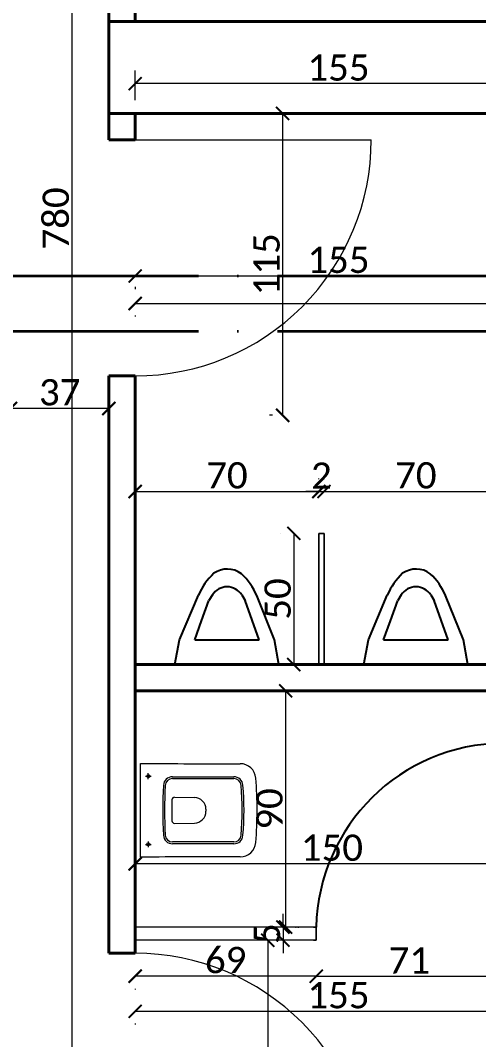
# Model space of a CAD drawing. Header units: centimetres. Extents: x -26724 to 60145, y -23645 to 6771.
# Drawn here: x 137.9 to 312.6, y 4637.1 to 5025.4 of the extents above; entities that cross this region are included whole.
import ezdxf

# ---------------------------------------------------------------- set-up
doc = ezdxf.new("R2010")
doc.units = ezdxf.units.CM
for name, pattern in [('ACAD_ISO04W100', [30, 24, -3, 0, -3]), ('AUSGEZOGEN', [0]), ('PUNKT2_S9', [0.35, 0.15, -0.1, 0, -0.1])]:
    doc.linetypes.add(name, pattern=pattern)
for name, color, linetype, lineweight in [('2.IZGLED', 7, 'Continuous', 13), ('4.KOTE', 88, 'Continuous', 15), ('vrata', 83, 'Continuous', 18), ('XR$5$Wand Mauerwerk nicht tragend', 252, 'PUNKT2_S9', 13), ('XR$5$Wand Mauerwerk tragend', 252, 'PUNKT2_S9', 13), ('XR$6$Holz Allgemeines Bauteil', 252, 'PUNKT2_S9', 13), ('XR$6$STANDARD_1', 7, 'AUSGEZOGEN', 13), ('zid', 7, 'Continuous', 40)]:
    doc.layers.add(name, color=color, linetype=linetype, lineweight=lineweight)
doc.layers.add('IZGLED 2', color=253, linetype='Continuous', lineweight=9, true_color=0x828282)
doc.styles.get("Standard").update_dxf_attribs({"font": 'calibri.ttf'})
doc.dimstyles.new('ja 1 50', dxfattribs={"dimtxt": 10, "dimasz": 5, "dimexe": 5, "dimexo": 5, "dimgap": 1, "dimtad": 1, "dimdec": 0, "dimtxsty": 'Standard', "dimblk": 'ARCHTICK', "dimcen": 2.5, "dimclrd": 256, "dimclrt": 7, "dimadec": 0, "dimazin": 0, "dimtfac": 1, "dimtdec": 0, "dimtix": 1, "dimtmove": 1, "dimatfit": 3, "dimldrblk": 'ARCHTICK', "dimfxl": 10, "dimfxlon": 1, "dimlwd": 0, "dimlwe": 9, "dimarcsym": 0})

# ---------------------------------------------------------------- blocks, each defined once
blk = doc.blocks.new('_ArchTick')
at = {"color": 0, "linetype": 'ByBlock', "const_width": 0.15}
blk.add_lwpolyline([(-0.5, -0.5), (0.5, 0.5)], dxfattribs=at)
blk = doc.blocks.new('*D2300')
at = {"layer": '4.KOTE', "color": 0, "lineweight": 9, "transparency": 16777216}
for p, q in [((152.12, 5339.96), (162.62, 5339.96)), ((152.85, 4559.96), (152.62, 4559.96))]:
    blk.add_line(p, q, dxfattribs=at)
at = {"layer": '4.KOTE', "lineweight": 0, "transparency": 16777216}
blk.add_line((157.62, 5339.96), (157.62, 4559.96), dxfattribs=at)
at = {"layer": 'Defpoints', "color": 0, "transparency": 16777216}
for p in [(147.12, 5339.96), (157.62, 4559.96), (171.69, 4559.96, 1216.69)]:
    blk.add_point(p, dxfattribs=at)
at = {"layer": '4.KOTE', "lineweight": 0, "transparency": 16777216, "xscale": 5, "yscale": 5, "zscale": 5}
for p, rotation in [((157.62, 5339.96), 90), ((157.62, 4559.96), 270)]:
    blk.add_blockref('_ArchTick', p, dxfattribs=dict(at, rotation=rotation))
at = {"layer": '4.KOTE', "color": 7, "transparency": 16777216, "insert": (151.49, 4949.96), "char_height": 10, "attachment_point": 5, "rotation": 90}
blk.add_mtext('780', dxfattribs=at)
blk = doc.blocks.new('*D2216')
at = {"layer": '4.KOTE', "lineweight": 0, "transparency": 16777216}
blk.add_line((181.69, 4917.54), (601.69, 4917.54), dxfattribs=at)
at = {"layer": '4.KOTE', "color": 0, "lineweight": 9, "transparency": 16777216}
for p, q in [((181.69, 4912.96), (181.69, 4912.54)), ((601.69, 4912.96), (601.69, 4912.54))]:
    blk.add_line(p, q, dxfattribs=at)
at = {"layer": 'Defpoints', "color": 0, "transparency": 16777216}
for p in [(181.69, 4946.35, 1216.69), (601.69, 4946.35, 1216.69), (601.69, 4917.54)]:
    blk.add_point(p, dxfattribs=at)
at = {"layer": '4.KOTE', "lineweight": 0, "transparency": 16777216, "xscale": 5, "yscale": 5, "zscale": 5, "rotation": 180}
blk.add_blockref('_ArchTick', (181.69, 4917.54), dxfattribs=at)
at = {"layer": '4.KOTE', "lineweight": 0, "transparency": 16777216, "xscale": 5, "yscale": 5, "zscale": 5}
blk.add_blockref('_ArchTick', (601.69, 4917.54), dxfattribs=at)
at = {"layer": '4.KOTE', "color": 7, "transparency": 16777216, "insert": (391.69, 4923.66), "char_height": 10, "attachment_point": 5}
blk.add_mtext('420', dxfattribs=at)
blk = doc.blocks.new('*D2302')
at = {"layer": '4.KOTE', "color": 0, "lineweight": 9, "transparency": 16777216}
for p, q in [((233.94, 4989.96), (232.91, 4989.96)), ((234.06, 4874.96), (232.91, 4874.96))]:
    blk.add_line(p, q, dxfattribs=at)
at = {"layer": '4.KOTE', "lineweight": 0, "transparency": 16777216}
blk.add_line((237.91, 4989.96), (237.91, 4874.96), dxfattribs=at)
at = {"layer": 'Defpoints', "color": 0, "transparency": 16777216}
for p in [(316.45, 4989.96, 1216.69), (237.91, 4874.96), (326.69, 4874.96, 1216.69)]:
    blk.add_point(p, dxfattribs=at)
at = {"layer": '4.KOTE', "lineweight": 0, "transparency": 16777216, "xscale": 5, "yscale": 5, "zscale": 5}
for p, rotation in [((237.91, 4989.96), 90), ((237.91, 4874.96), 270)]:
    blk.add_blockref('_ArchTick', p, dxfattribs=dict(at, rotation=rotation))
at = {"layer": '4.KOTE', "color": 7, "transparency": 16777216, "insert": (231.82, 4932.46), "char_height": 10, "attachment_point": 5, "rotation": 90}
blk.add_mtext('115', dxfattribs=at)
blk = doc.blocks.new('*D2362')
at = {"layer": '4.KOTE', "lineweight": 0, "transparency": 16777216}
blk.add_line((331.69, 4704.03), (181.69, 4704.03), dxfattribs=at)
at = {"layer": '4.KOTE', "color": 0, "lineweight": 9, "transparency": 16777216}
for p, q in [((181.69, 4699.9), (181.69, 4699.03)), ((331.69, 4699.9), (331.69, 4699.03))]:
    blk.add_line(p, q, dxfattribs=at)
at = {"layer": 'Defpoints', "color": 0, "transparency": 16777216}
for p in [(181.69, 4769.96, 1216.69), (331.69, 4769.96, 1216.69), (181.69, 4704.03)]:
    blk.add_point(p, dxfattribs=at)
at = {"layer": '4.KOTE', "lineweight": 0, "transparency": 16777216, "xscale": 5, "yscale": 5, "zscale": 5, "rotation": 180}
blk.add_blockref('_ArchTick', (181.69, 4704.03), dxfattribs=at)
at = {"layer": '4.KOTE', "lineweight": 0, "transparency": 16777216, "xscale": 5, "yscale": 5, "zscale": 5}
blk.add_blockref('_ArchTick', (331.69, 4704.03), dxfattribs=at)
at = {"layer": '4.KOTE', "color": 7, "transparency": 16777216, "insert": (256.69, 4710.15), "char_height": 10, "attachment_point": 5}
blk.add_mtext('150', dxfattribs=at)
blk = doc.blocks.new('*D2224')
at = {"layer": '4.KOTE', "lineweight": 0, "transparency": 16777216}
blk.add_line((239.05, 4769.96), (239.05, 4679.96), dxfattribs=at)
at = {"layer": '4.KOTE', "color": 0, "lineweight": 9, "transparency": 16777216}
for p, q in [((243.76, 4769.96), (244.05, 4769.96)), ((243.76, 4679.96), (244.05, 4679.96))]:
    blk.add_line(p, q, dxfattribs=at)
at = {"layer": 'Defpoints', "color": 0, "transparency": 16777216}
for p in [(220.27, 4769.96, 1216.69), (220.27, 4679.96, 1216.69), (239.05, 4679.96)]:
    blk.add_point(p, dxfattribs=at)
at = {"layer": '4.KOTE', "lineweight": 0, "transparency": 16777216, "xscale": 5, "yscale": 5, "zscale": 5}
for p, rotation in [((239.05, 4769.96), 90), ((239.05, 4679.96), 270)]:
    blk.add_blockref('_ArchTick', p, dxfattribs=dict(at, rotation=rotation))
at = {"layer": '4.KOTE', "color": 7, "transparency": 16777216, "insert": (232.93, 4724.96), "char_height": 10, "attachment_point": 5, "rotation": 90}
blk.add_mtext('90', dxfattribs=at)
blk = doc.blocks.new('*D2363')
at = {"layer": '4.KOTE', "lineweight": 0, "transparency": 16777216}
for p, q in [((238.05, 4679.96), (238.05, 4684.96)), ((238.05, 4679.96), (238.05, 4674.96)), ((238.05, 4674.96), (238.05, 4669.96))]:
    blk.add_line(p, q, dxfattribs=at)
at = {"layer": '4.KOTE', "color": 0, "lineweight": 9, "transparency": 16777216}
for p, q in [((242.77, 4679.96), (243.05, 4679.96)), ((233.26, 4674.96), (233.05, 4674.96))]:
    blk.add_line(p, q, dxfattribs=at)
at = {"layer": 'Defpoints', "color": 0, "transparency": 16777216}
for p in [(220.27, 4679.96, 1216.69), (238.05, 4674.96), (249.69, 4674.96, 1216.69)]:
    blk.add_point(p, dxfattribs=at)
at = {"layer": '4.KOTE', "lineweight": 0, "transparency": 16777216, "xscale": 5, "yscale": 5, "zscale": 5}
for p, rotation in [((238.05, 4679.96), 270), ((238.05, 4674.96), 90)]:
    blk.add_blockref('_ArchTick', p, dxfattribs=dict(at, rotation=rotation))
at = {"layer": '4.KOTE', "color": 7, "transparency": 16777216, "insert": (231.98, 4677.46), "char_height": 10, "attachment_point": 5, "rotation": 90}
blk.add_mtext('5', dxfattribs=at)
blk = doc.blocks.new('*D2364')
at = {"layer": '4.KOTE', "color": 0, "lineweight": 9, "transparency": 16777216}
for p, q in [((227.52, 4674.96), (227.24, 4674.96)), ((227.45, 4569.96), (227.24, 4569.96))]:
    blk.add_line(p, q, dxfattribs=at)
at = {"layer": '4.KOTE', "lineweight": 0, "transparency": 16777216}
blk.add_line((232.24, 4674.96), (232.24, 4569.96), dxfattribs=at)
at = {"layer": 'Defpoints', "color": 0, "transparency": 16777216}
for p in [(249.69, 4674.96, 1216.69), (232.24, 4569.96), (243.88, 4569.96, 1216.69)]:
    blk.add_point(p, dxfattribs=at)
at = {"layer": '4.KOTE', "lineweight": 0, "transparency": 16777216, "xscale": 5, "yscale": 5, "zscale": 5}
for p, rotation in [((232.24, 4674.96), 90), ((232.24, 4569.96), 270)]:
    blk.add_blockref('_ArchTick', p, dxfattribs=dict(at, rotation=rotation))
at = {"layer": '4.KOTE', "color": 7, "transparency": 16777216, "insert": (226.12, 4622.46), "char_height": 10, "attachment_point": 5, "rotation": 90}
blk.add_mtext('105', dxfattribs=at)
blk = doc.blocks.new('*D2370')
at = {"layer": '4.KOTE', "color": 0, "lineweight": 9, "transparency": 16777216}
for p, q in [((181.69, 4850.78), (181.69, 4850.91)), ((251.69, 4850.65), (251.69, 4850.91))]:
    blk.add_line(p, q, dxfattribs=at)
at = {"layer": '4.KOTE', "lineweight": 0, "transparency": 16777216}
blk.add_line((181.69, 4845.91), (251.69, 4845.91), dxfattribs=at)
at = {"layer": 'Defpoints', "color": 0, "transparency": 16777216}
for p in [(251.69, 4845.91), (181.69, 4840.9, 1216.69), (251.69, 4829.96, 1216.69)]:
    blk.add_point(p, dxfattribs=at)
at = {"layer": '4.KOTE', "lineweight": 0, "transparency": 16777216, "xscale": 5, "yscale": 5, "zscale": 5, "rotation": 180}
blk.add_blockref('_ArchTick', (181.69, 4845.91), dxfattribs=at)
at = {"layer": '4.KOTE', "lineweight": 0, "transparency": 16777216, "xscale": 5, "yscale": 5, "zscale": 5}
blk.add_blockref('_ArchTick', (251.69, 4845.91), dxfattribs=at)
at = {"layer": '4.KOTE', "color": 7, "transparency": 16777216, "insert": (216.69, 4852.03), "char_height": 10, "attachment_point": 5}
blk.add_mtext('70', dxfattribs=at)
blk = doc.blocks.new('*D2371')
at = {"layer": '4.KOTE', "color": 0, "lineweight": 9, "transparency": 16777216}
for p, q in [((251.69, 4850.65), (251.69, 4850.91)), ((253.69, 4850.65), (253.69, 4850.91))]:
    blk.add_line(p, q, dxfattribs=at)
at = {"layer": '4.KOTE', "lineweight": 0, "transparency": 16777216}
for p, q in [((251.69, 4845.91), (246.69, 4845.91)), ((251.69, 4845.91), (253.69, 4845.91)), ((253.69, 4845.91), (258.69, 4845.91))]:
    blk.add_line(p, q, dxfattribs=at)
at = {"layer": 'Defpoints', "color": 0, "transparency": 16777216}
for p in [(253.69, 4845.91), (251.69, 4829.96, 1216.69), (253.69, 4829.96, 1216.69)]:
    blk.add_point(p, dxfattribs=at)
at = {"layer": '4.KOTE', "lineweight": 0, "transparency": 16777216, "xscale": 5, "yscale": 5, "zscale": 5}
blk.add_blockref('_ArchTick', (251.69, 4845.91), dxfattribs=at)
at = {"layer": '4.KOTE', "lineweight": 0, "transparency": 16777216, "xscale": 5, "yscale": 5, "zscale": 5, "rotation": 180}
blk.add_blockref('_ArchTick', (253.69, 4845.91), dxfattribs=at)
at = {"layer": '4.KOTE', "color": 7, "transparency": 16777216, "insert": (252.69, 4851.96), "char_height": 10, "attachment_point": 5}
blk.add_mtext('2', dxfattribs=at)
blk = doc.blocks.new('*D2372')
at = {"layer": '4.KOTE', "color": 0, "lineweight": 9, "transparency": 16777216}
for p, q in [((253.69, 4850.65), (253.69, 4850.91)), ((323.69, 4850.65), (323.69, 4850.91))]:
    blk.add_line(p, q, dxfattribs=at)
at = {"layer": '4.KOTE', "lineweight": 0, "transparency": 16777216}
blk.add_line((253.69, 4845.91), (323.69, 4845.91), dxfattribs=at)
at = {"layer": 'Defpoints', "color": 0, "transparency": 16777216}
for p in [(323.69, 4845.91), (253.69, 4829.96, 1216.69), (323.69, 4829.96, 1216.69)]:
    blk.add_point(p, dxfattribs=at)
at = {"layer": '4.KOTE', "lineweight": 0, "transparency": 16777216, "xscale": 5, "yscale": 5, "zscale": 5, "rotation": 180}
blk.add_blockref('_ArchTick', (253.69, 4845.91), dxfattribs=at)
at = {"layer": '4.KOTE', "lineweight": 0, "transparency": 16777216, "xscale": 5, "yscale": 5, "zscale": 5}
blk.add_blockref('_ArchTick', (323.69, 4845.91), dxfattribs=at)
at = {"layer": '4.KOTE', "color": 7, "transparency": 16777216, "insert": (288.69, 4852.03), "char_height": 10, "attachment_point": 5}
blk.add_mtext('70', dxfattribs=at)
blk = doc.blocks.new('*D2384')
at = {"layer": '4.KOTE', "lineweight": 0, "transparency": 16777216}
blk.add_line((171.69, 4877.55), (134.19, 4877.55), dxfattribs=at)
at = {"layer": '4.KOTE', "color": 0, "lineweight": 9, "transparency": 16777216}
for p, q in [((134.19, 4873.4), (134.19, 4872.55)), ((171.69, 4873.39), (171.69, 4872.55))]:
    blk.add_line(p, q, dxfattribs=at)
at = {"layer": 'Defpoints', "color": 0, "transparency": 16777216}
for p in [(134.19, 4906.98, 608.35), (171.69, 4889.96, -310), (134.19, 4877.55)]:
    blk.add_point(p, dxfattribs=at)
at = {"layer": '4.KOTE', "lineweight": 0, "transparency": 16777216, "xscale": 5, "yscale": 5, "zscale": 5, "rotation": 180}
blk.add_blockref('_ArchTick', (134.19, 4877.55), dxfattribs=at)
at = {"layer": '4.KOTE', "lineweight": 0, "transparency": 16777216, "xscale": 5, "yscale": 5, "zscale": 5}
blk.add_blockref('_ArchTick', (171.69, 4877.55), dxfattribs=at)
at = {"layer": '4.KOTE', "color": 7, "transparency": 16777216, "insert": (152.94, 4883.67), "char_height": 10, "attachment_point": 5}
blk.add_mtext('37', dxfattribs=at)
blk = doc.blocks.new('*D2335')
at = {"layer": '4.KOTE', "color": 0, "lineweight": 9, "transparency": 16777216}
for p, q in [((250.69, -4.21), (250.69, -18.73)), ((321.69, -18.5), (321.69, -18.73))]:
    blk.add_line(p, q, dxfattribs=at)
at = {"layer": '4.KOTE', "lineweight": 0, "transparency": 16777216}
blk.add_line((321.69, -13.73), (250.69, -13.73), dxfattribs=at)
at = {"layer": 'Defpoints', "color": 0, "transparency": 16777216}
for p in [(250.69, 4674.96, 1216.69), (321.69, 0, 1216.69), (250.69, -13.73)]:
    blk.add_point(p, dxfattribs=at)
at = {"layer": '4.KOTE', "lineweight": 0, "transparency": 16777216, "xscale": 5, "yscale": 5, "zscale": 5, "rotation": 180}
blk.add_blockref('_ArchTick', (250.69, -13.73), dxfattribs=at)
at = {"layer": '4.KOTE', "lineweight": 0, "transparency": 16777216, "xscale": 5, "yscale": 5, "zscale": 5}
blk.add_blockref('_ArchTick', (321.69, -13.73), dxfattribs=at)
at = {"layer": '4.KOTE', "color": 7, "transparency": 16777216, "insert": (286.19, -7.7), "char_height": 10, "attachment_point": 5}
blk.add_mtext('71', dxfattribs=at)
blk = doc.blocks.new('*D2336')
at = {"layer": '4.KOTE', "lineweight": 0, "transparency": 16777216}
blk.add_line((250.69, 4661.23), (181.69, 4661.23), dxfattribs=at)
at = {"layer": '4.KOTE', "color": 0, "lineweight": 9, "transparency": 16777216}
for p, q in [((181.69, 4656.46), (181.69, 4656.23)), ((250.69, 4656.46), (250.69, 4656.23))]:
    blk.add_line(p, q, dxfattribs=at)
at = {"layer": 'Defpoints', "color": 0, "transparency": 16777216}
for p in [(181.69, 4674.96, 1216.69), (250.69, 4674.96, 1216.69), (181.69, 4661.23)]:
    blk.add_point(p, dxfattribs=at)
at = {"layer": '4.KOTE', "lineweight": 0, "transparency": 16777216, "xscale": 5, "yscale": 5, "zscale": 5, "rotation": 180}
blk.add_blockref('_ArchTick', (181.69, 4661.23), dxfattribs=at)
at = {"layer": '4.KOTE', "lineweight": 0, "transparency": 16777216, "xscale": 5, "yscale": 5, "zscale": 5}
blk.add_blockref('_ArchTick', (250.69, 4661.23), dxfattribs=at)
at = {"layer": '4.KOTE', "color": 7, "transparency": 16777216, "insert": (216.19, 4667.35), "char_height": 10, "attachment_point": 5}
blk.add_mtext('69', dxfattribs=at)
blk = doc.blocks.new('*D2337')
at = {"layer": '4.KOTE', "lineweight": 0, "transparency": 16777216}
blk.add_line((250.69, 4661.23), (321.69, 4661.23), dxfattribs=at)
at = {"layer": '4.KOTE', "color": 0, "lineweight": 9, "transparency": 16777216}
for p, q in [((250.69, 4656.46), (250.69, 4656.23)), ((321.69, 4656.46), (321.69, 4656.23))]:
    blk.add_line(p, q, dxfattribs=at)
at = {"layer": 'Defpoints', "color": 0, "transparency": 16777216}
for p in [(250.69, 4674.96, 1216.69), (321.69, 4674.96, 1216.69), (321.69, 4661.23)]:
    blk.add_point(p, dxfattribs=at)
at = {"layer": '4.KOTE', "lineweight": 0, "transparency": 16777216, "xscale": 5, "yscale": 5, "zscale": 5, "rotation": 180}
blk.add_blockref('_ArchTick', (250.69, 4661.23), dxfattribs=at)
at = {"layer": '4.KOTE', "lineweight": 0, "transparency": 16777216, "xscale": 5, "yscale": 5, "zscale": 5}
blk.add_blockref('_ArchTick', (321.69, 4661.23), dxfattribs=at)
at = {"layer": '4.KOTE', "color": 7, "transparency": 16777216, "insert": (286.19, 4667.27), "char_height": 10, "attachment_point": 5}
blk.add_mtext('71', dxfattribs=at)
blk = doc.blocks.new('*D2338')
at = {"layer": '4.KOTE', "lineweight": 0, "transparency": 16777216}
blk.add_line((181.69, 4647.87), (336.69, 4647.87), dxfattribs=at)
at = {"layer": '4.KOTE', "color": 0, "lineweight": 9, "transparency": 16777216}
for p, q in [((181.69, 4643.26), (181.69, 4642.87)), ((336.69, 4643.26), (336.69, 4642.87))]:
    blk.add_line(p, q, dxfattribs=at)
at = {"layer": 'Defpoints', "color": 0, "transparency": 16777216}
for p in [(181.69, 4674.96, 1216.69), (336.69, 4674.96, 1216.69), (336.69, 4647.87)]:
    blk.add_point(p, dxfattribs=at)
at = {"layer": '4.KOTE', "lineweight": 0, "transparency": 16777216, "xscale": 5, "yscale": 5, "zscale": 5, "rotation": 180}
blk.add_blockref('_ArchTick', (181.69, 4647.87), dxfattribs=at)
at = {"layer": '4.KOTE', "lineweight": 0, "transparency": 16777216, "xscale": 5, "yscale": 5, "zscale": 5}
blk.add_blockref('_ArchTick', (336.69, 4647.87), dxfattribs=at)
at = {"layer": '4.KOTE', "color": 7, "transparency": 16777216, "insert": (259.19, 4653.95), "char_height": 10, "attachment_point": 5}
blk.add_mtext('155', dxfattribs=at)
blk = doc.blocks.new('*D2339')
at = {"layer": '4.KOTE', "color": 0, "lineweight": 9, "transparency": 16777216}
for p, q in [((-18.67, 4968.4), (-18.9, 4968.4)), ((-12.06, 4897.46), (-18.9, 4897.46))]:
    blk.add_line(p, q, dxfattribs=at)
at = {"layer": '4.KOTE', "lineweight": 0, "transparency": 16777216}
blk.add_line((-13.9, 4968.4), (-13.9, 4897.46), dxfattribs=at)
at = {"layer": 'Defpoints', "color": 0, "transparency": 16777216}
for p in [(-0.49, 4968.4, 1216.69), (-13.9, 4897.46), (604.19, 4897.46, 1216.69)]:
    blk.add_point(p, dxfattribs=at)
at = {"layer": '4.KOTE', "lineweight": 0, "transparency": 16777216, "xscale": 5, "yscale": 5, "zscale": 5}
for p, rotation in [((-13.9, 4968.4), 90), ((-13.9, 4897.46), 270)]:
    blk.add_blockref('_ArchTick', p, dxfattribs=dict(at, rotation=rotation))
at = {"layer": '4.KOTE', "color": 7, "transparency": 16777216, "insert": (-19.93, 4932.93), "char_height": 10, "attachment_point": 5, "rotation": 90}
blk.add_mtext('71', dxfattribs=at)
blk = doc.blocks.new('*D2344')
at = {"layer": '4.KOTE', "color": 0, "lineweight": 9, "transparency": 16777216}
for p, q in [((237.27, 4829.96), (237.17, 4829.96)), ((237.37, 4779.96), (237.17, 4779.96))]:
    blk.add_line(p, q, dxfattribs=at)
at = {"layer": '4.KOTE', "lineweight": 0, "transparency": 16777216}
blk.add_line((242.17, 4829.96), (242.17, 4779.96), dxfattribs=at)
at = {"layer": 'Defpoints', "color": 0, "transparency": 16777216}
for p in [(253.69, 4829.96, 2433.38), (242.17, 4779.96), (253.69, 4779.96, 1216.69)]:
    blk.add_point(p, dxfattribs=at)
at = {"layer": '4.KOTE', "lineweight": 0, "transparency": 16777216, "xscale": 5, "yscale": 5, "zscale": 5}
for p, rotation in [((242.17, 4829.96), 90), ((242.17, 4779.96), 270)]:
    blk.add_blockref('_ArchTick', p, dxfattribs=dict(at, rotation=rotation))
at = {"layer": '4.KOTE', "color": 7, "transparency": 16777216, "insert": (236.05, 4804.96), "char_height": 10, "attachment_point": 5, "rotation": 90}
blk.add_mtext('50', dxfattribs=at)
blk = doc.blocks.new('*D2819')
at = {"layer": '4.KOTE', "lineweight": 0, "transparency": 16777216}
blk.add_line((181.69, 4928.05), (336.69, 4928.05), dxfattribs=at)
at = {"layer": '4.KOTE', "color": 0, "lineweight": 9, "transparency": 16777216}
for p, q in [((181.69, 4923.87), (181.69, 4923.05)), ((336.69, 4923.87), (336.69, 4923.05))]:
    blk.add_line(p, q, dxfattribs=at)
at = {"layer": 'Defpoints', "color": 0, "transparency": 16777216}
for p in [(181.69, 4989.96, 1216.69), (336.69, 4989.96, 1216.69), (336.69, 4928.05)]:
    blk.add_point(p, dxfattribs=at)
at = {"layer": '4.KOTE', "lineweight": 0, "transparency": 16777216, "xscale": 5, "yscale": 5, "zscale": 5, "rotation": 180}
blk.add_blockref('_ArchTick', (181.69, 4928.05), dxfattribs=at)
at = {"layer": '4.KOTE', "lineweight": 0, "transparency": 16777216, "xscale": 5, "yscale": 5, "zscale": 5}
blk.add_blockref('_ArchTick', (336.69, 4928.05), dxfattribs=at)
at = {"layer": '4.KOTE', "color": 7, "transparency": 16777216, "insert": (259.19, 4934.13), "char_height": 10, "attachment_point": 5}
blk.add_mtext('155', dxfattribs=at)
blk = doc.blocks.new('*D2824')
at = {"layer": '4.KOTE', "color": 0, "lineweight": 9, "transparency": 16777216}
for p, q in [((181.69, 4994.96), (181.69, 5006.31)), ((336.69, 4994.96), (336.69, 5006.31))]:
    blk.add_line(p, q, dxfattribs=at)
at = {"layer": '4.KOTE', "lineweight": 0, "transparency": 16777216}
blk.add_line((336.69, 5001.31), (181.69, 5001.31), dxfattribs=at)
at = {"layer": 'Defpoints', "color": 0, "transparency": 16777216}
for p in [(181.69, 5001.31), (181.69, 4989.96, 1216.69), (336.69, 4989.96, 1216.69)]:
    blk.add_point(p, dxfattribs=at)
at = {"layer": '4.KOTE', "lineweight": 0, "transparency": 16777216, "xscale": 5, "yscale": 5, "zscale": 5, "rotation": 180}
blk.add_blockref('_ArchTick', (181.69, 5001.31), dxfattribs=at)
at = {"layer": '4.KOTE', "lineweight": 0, "transparency": 16777216, "xscale": 5, "yscale": 5, "zscale": 5}
blk.add_blockref('_ArchTick', (336.69, 5001.31), dxfattribs=at)
at = {"layer": '4.KOTE', "color": 7, "transparency": 16777216, "insert": (259.19, 5007.39), "char_height": 10, "attachment_point": 5}
blk.add_mtext('155', dxfattribs=at)

msp = doc.modelspace()

# ---------------------------------------------------------------- linework, layer by layer
at = {"layer": '2.IZGLED', "transparency": 33554687}
for p, q in [((251.69, 4829.96, 2433.38), (251.69, 4779.96, 2433.38)), ((253.69, 4829.96, 2433.38), (251.69, 4829.96, 2433.38)), ((251.69, 4779.96, 2433.38), (251.69, 4829.96, 2433.38)), ((251.69, 4829.96, 2433.38), (253.69, 4829.96, 2433.38)), ((251.69, 4829.96, 2433.38), (251.69, 4829.96, 2433.38)), ((251.69, 4829.96, 2433.38), (253.69, 4829.96, 2433.38)), ((253.69, 4829.96, 2433.38), (251.69, 4829.96, 2433.38)), ((251.69, 4779.96, 2433.38), (251.69, 4829.96, 2433.38)), ((251.69, 4829.96, 2433.38), (251.69, 4829.96, 2433.38)), ((251.69, 4829.96, 2433.38), (251.69, 4779.96, 2433.38)), ((253.69, 4779.96, 2433.38), (253.69, 4829.96, 2433.38)), ((253.69, 4829.96, 2433.38), (253.69, 4779.96, 2433.38)), ((253.69, 4829.96, 2433.38), (253.69, 4829.96, 2433.38)), ((253.69, 4829.96, 2433.38), (253.69, 4829.96, 2433.38)), ((253.69, 4829.96, 2433.38), (253.69, 4779.96, 2433.38)), ((253.69, 4779.96, 2433.38), (253.69, 4829.96, 2433.38)), ((250.69, 4679.96, 1216.69), (181.69, 4679.96, 1216.69)), ((250.69, 4679.96, 1216.69), (181.69, 4679.96, 1216.69)), ((249.69, 4679.96, 1216.69), (250.69, 4679.96, 1216.69)), ((249.69, 4679.96, 1216.69), (249.69, 4679.96, 1216.69)), ((250.69, 4679.96, 1216.69), (249.69, 4679.96, 1216.69)), ((250.69, 4679.96, 1216.69), (249.69, 4679.96, 1216.69)), ((249.69, 4679.96, 1216.69), (249.69, 4679.96, 1216.69)), ((249.69, 4679.96, 1216.69), (250.69, 4679.96, 1216.69)), ((250.69, 4679.96, 1216.69), (250.69, 4679.96, 1216.69)), ((250.69, 4679.96, 1216.69), (250.69, 4679.96, 1216.69)), ((250.69, 4679.96, 1216.69), (250.69, 4679.96, 1216.69)), ((250.69, 4679.96, 1216.69), (250.69, 4679.96, 1216.69)), ((250.69, 4674.96, 1216.69), (250.69, 4679.96, 1216.69)), ((250.69, 4679.96, 1216.69), (250.69, 4674.96, 1216.69)), ((250.69, 4674.96, 1216.69), (250.69, 4679.96, 1216.69)), ((250.69, 4679.96, 1216.69), (250.69, 4679.96, 1216.69)), ((250.69, 4679.96, 1216.69), (250.69, 4674.96, 1216.69)), ((250.69, 4679.96, 1216.69), (250.69, 4679.96, 1216.69)), ((250.69, 4674.96, 1216.69), (181.69, 4674.96, 1216.69)), ((250.69, 4674.96, 1216.69), (181.69, 4674.96, 1216.69)), ((250.69, 4674.96, 1216.69), (249.69, 4674.96, 1216.69)), ((249.69, 4674.96, 1216.69), (249.69, 4674.96, 1216.69)), ((249.69, 4674.96, 1216.69), (250.69, 4674.96, 1216.69)), ((250.69, 4674.96, 1216.69), (249.69, 4674.96, 1216.69)), ((249.69, 4674.96, 1216.69), (249.69, 4674.96, 1216.69)), ((249.69, 4674.96, 1216.69), (250.69, 4674.96, 1216.69)), ((250.69, 4674.96, 1216.69), (250.69, 4674.96, 1216.69)), ((250.69, 4674.96, 1216.69), (250.69, 4674.96, 1216.69)), ((250.69, 4674.96, 1216.69), (250.69, 4674.96, 1216.69)), ((250.69, 4674.96, 1216.69), (250.69, 4674.96, 1216.69)), ((250.69, 4674.96, 1216.69), (250.69, 4674.96, 1216.69)), ((250.69, 4674.96, 1216.69), (250.69, 4674.96, 1216.69))]:
    msp.add_line(p, q, dxfattribs=at)
at = {"layer": 'IZGLED 2', "color": 5, "linetype": 'ACAD_ISO04W100', "lineweight": 35, "ltscale": 5}
for p, q in [((-214.31, 4928.05), (910.94, 4928.05)), ((-214.31, 4906.98), (910.94, 4906.98))]:
    msp.add_line(p, q, dxfattribs=at)
at = {"layer": 'vrata', "ltscale": 12}
msp.add_line((181.69, 4979.96, 1216.69), (271.69, 4979.96, 1216.69), dxfattribs=at)
for centre, start, end in [((181.69, 4979.96, 1216.69), 269.9998, 0.0003), ((181.69, 4579.96, 1216.69), 359.9997, 90)]:
    msp.add_arc(centre, 90, start, end, dxfattribs=at)
at = {"layer": 'vrata', "lineweight": 25, "ltscale": 12}
msp.add_arc((322.41, 4678.26, 1216.69), 71.74, 90.5735, 178.6383, dxfattribs=at)
at = {"layer": 'XR$5$Wand Mauerwerk nicht tragend', "color": 1, "linetype": 'AUSGEZOGEN', "lineweight": 18, "transparency": 33554687}
for p, q in [((181.69, 4874.96, 1216.69), (181.69, 4869.96, 1216.69)), ((181.69, 4869.96, 1216.69), (181.69, 4874.96, 1216.69)), ((181.69, 4874.96, 1216.69), (181.69, 4874.96, 1216.69)), ((181.69, 4874.96, 1216.69), (181.69, 4874.96, 1216.69)), ((181.69, 4874.96, 1216.69), (181.69, 4869.96, 1216.69)), ((181.69, 4869.96, 1216.69), (181.69, 4874.96, 1216.69)), ((181.69, 4869.96, 1216.69), (181.69, 4869.96, 1216.69)), ((181.69, 4869.96, 1216.69), (181.69, 4869.96, 1216.69))]:
    msp.add_line(p, q, dxfattribs=at)
at = {"layer": 'XR$5$Wand Mauerwerk tragend', "color": 7, "linetype": 'AUSGEZOGEN', "lineweight": 25, "transparency": 33554687}
for p, q in [((171.69, 5024.96, 1216.69), (171.69, 4979.96, 1216.69)), ((171.69, 4989.96, 1216.69), (171.69, 4979.96, 1216.69)), ((171.69, 4979.96, 1216.69), (171.69, 4989.96, 1216.69)), ((181.69, 4979.96, 1216.69), (181.69, 4989.96, 1216.69)), ((181.69, 4989.96, 1216.69), (181.69, 4979.96, 1216.69)), ((181.69, 4979.96, 1216.69), (181.69, 4989.96, 1216.69)), ((171.69, 4979.96, 1216.69), (181.69, 4979.96, 1216.69)), ((171.69, 4979.96, 1216.69), (171.69, 4979.96, 1216.69)), ((181.69, 4979.96, 1216.69), (171.69, 4979.96, 1216.69)), ((171.69, 4979.96, 1216.69), (171.69, 4979.96, 1216.69)), ((171.69, 4979.96, 1216.69), (181.69, 4979.96, 1216.69)), ((181.69, 4979.96, 1216.69), (171.69, 4979.96, 1216.69)), ((181.69, 4979.96, 1216.69), (181.69, 4979.96, 1216.69)), ((181.69, 4979.96, 1216.69), (181.69, 4979.96, 1216.69)), ((171.69, 4889.96, 1216.69), (171.69, 4669.96, 1216.69)), ((181.69, 4889.96, 1216.69), (171.69, 4889.96, 1216.69)), ((171.69, 4889.96, 1216.69), (171.69, 4889.96, 1216.69)), ((171.69, 4889.96, 1216.69), (181.69, 4889.96, 1216.69)), ((181.69, 4889.96, 1216.69), (171.69, 4889.96, 1216.69)), ((171.69, 4889.96, 1216.69), (171.69, 4889.96, 1216.69)), ((171.69, 4889.96, 1216.69), (181.69, 4889.96, 1216.69)), ((181.69, 4669.96, 1216.69), (181.69, 4889.96, 1216.69)), ((181.69, 4889.96, 1216.69), (181.69, 4669.96, 1216.69)), ((181.69, 4889.96, 1216.69), (181.69, 4889.96, 1216.69)), ((181.69, 4889.96, 1216.69), (181.69, 4889.96, 1216.69)), ((181.69, 4779.96, 1216.69), (181.69, 4769.96, 1216.69)), ((181.69, 4769.96, 1216.69), (181.69, 4779.96, 1216.69)), ((181.69, 4779.96, 1216.69), (181.69, 4779.96, 1216.69)), ((181.69, 4769.96, 1216.69), (181.69, 4779.96, 1216.69)), ((181.69, 4779.96, 1216.69), (181.69, 4779.96, 1216.69)), ((181.69, 4779.96, 1216.69), (181.69, 4769.96, 1216.69)), ((181.69, 4769.96, 1216.69), (181.69, 4769.96, 1216.69)), ((181.69, 4769.96, 1216.69), (181.69, 4769.96, 1216.69)), ((171.69, 4669.96, 1216.69), (181.69, 4669.96, 1216.69)), ((171.69, 4669.96, 1216.69), (171.69, 4669.96, 1216.69)), ((181.69, 4669.96, 1216.69), (171.69, 4669.96, 1216.69)), ((171.69, 4669.96, 1216.69), (171.69, 4669.96, 1216.69)), ((171.69, 4669.96, 1216.69), (181.69, 4669.96, 1216.69)), ((181.69, 4669.96, 1216.69), (171.69, 4669.96, 1216.69))]:
    msp.add_line(p, q, dxfattribs=at)
at = {"layer": 'XR$6$Holz Allgemeines Bauteil', "color": 11, "linetype": 'AUSGEZOGEN', "lineweight": 18, "transparency": 33554687}
for p, q in [((183.69, 4706.59, 1216.69), (183.69, 4742.34, 1216.69)), ((186.69, 4736.36, 1216.69), (186.69, 4738.56, 1216.69)), ((185.59, 4737.46, 1216.69), (187.79, 4737.46, 1216.69)), ((196.73, 4729.46, 1216.69), (204.27, 4729.33, 1216.69)), ((208.69, 4724.83, 1216.69), (208.69, 4724.09, 1216.69)), ((196.73, 4719.46, 1216.69), (204.27, 4719.6, 1216.69)), ((185.59, 4711.46, 1216.69), (187.79, 4711.46, 1216.69)), ((186.69, 4712.56, 1216.69), (186.69, 4710.36, 1216.69))]:
    msp.add_line(p, q, dxfattribs=at)
for centre in [(186.69, 4737.46, 1216.69), (186.69, 4711.46, 1216.69)]:
    msp.add_circle(centre, 0.6, dxfattribs=at)
for centre, radius, start, end in [((210.17, 7063.09, 1216.69), 2320.9, 269.34636, 270.28381), ((221.7, 4736.21, 1216.69), 6, 4.8472, 90.2838), ((356.55, 4724.46, 1216.69), 164.36, 176.6991, 183.3009), ((195.96, 4733.75, 1216.69), 3.5, 89.6819, 177.0749), ((356.56, 4724.46, 1216.69), 163.67, 176.6977, 183.3023), ((195.96, 4733.75, 1216.69), 2.8, 89.6819, 177.0749), ((208.66, 7021.37, 1216.69), 2284.16, 269.68187, 270.26625), ((208.66, 7021.37, 1216.69), 2284.86, 269.68187, 270.26625), ((219.29, 4733.74, 1216.69), 3.5, 4.3599, 90.2663), ((219.29, 4733.74, 1216.69), 2.8, 4.3599, 90.2663), ((111.83, 4724.46, 1216.69), 110.66, 355.0817, 4.9183), ((111.84, 4724.46, 1216.69), 111.35, 355.0848, 4.9152), ((83.19, 4724.46, 1216.69), 145, 355.1528, 4.8472), ((401.48, 4724.46, 1216.69), 205.79, 178.8808, 181.1192), ((196.73, 4728.46, 1216.69), 1, 90.2203, 178.8808), ((204.19, 4724.83, 1216.69), 4.5, 0, 89), ((204.19, 4724.09, 1216.69), 4.5, 271, 0), ((196.73, 4720.46, 1216.69), 1, 181.1192, 270), ((195.96, 4715.18, 1216.69), 3.5, 182.9251, 270.3183), ((195.96, 4715.18, 1216.69), 2.8, 182.9251, 270.3183), ((219.29, 4715.19, 1216.69), 2.8, 269.7336, 355.6401), ((219.29, 4715.19, 1216.69), 3.5, 269.7336, 355.6401), ((208.66, 2428.52, 1216.69), 2283.9, 89.73363, 90.31826), ((208.66, 2428.52, 1216.69), 2283.2, 89.73363, 90.31826), ((221.7, 4712.72, 1216.69), 6, 269.7156, 355.1528), ((210.16, 2388.3, 1216.69), 2318.44, 89.71556, 90.654)]:
    msp.add_arc(centre, radius, start, end, dxfattribs=at)
at = {"layer": 'XR$6$STANDARD_1', "color": 7, "linetype": 'AUSGEZOGEN', "lineweight": -3, "transparency": 33554687}
for p, q in [((198.58, 4789.41, 2433.38), (205.78, 4806.46, 2433.38)), ((207, 4796.62, 2433.38), (209.83, 4804.42, 2433.38)), ((211.14, 4806.51, 2433.38), (209.83, 4804.42, 2433.38)), ((222.33, 4806.49, 2433.38), (223.63, 4804.4, 2433.38)), ((229.01, 4789.41, 2433.38), (223.63, 4804.4, 2433.38)), ((234.83, 4789.41, 2433.38), (228.03, 4806.27, 2433.38)), ((270.58, 4789.41, 2433.38), (277.78, 4806.46, 2433.38)), ((279, 4796.62, 2433.38), (281.83, 4804.42, 2433.38)), ((283.14, 4806.51, 2433.38), (281.83, 4804.42, 2433.38)), ((294.33, 4806.49, 2433.38), (295.63, 4804.4, 2433.38)), ((301.01, 4789.41, 2433.38), (295.63, 4804.4, 2433.38)), ((306.83, 4789.41, 2433.38), (300.03, 4806.27, 2433.38)), ((204.38, 4789.4, 2433.38), (207, 4796.62, 2433.38)), ((276.38, 4789.4, 2433.38), (279, 4796.62, 2433.38)), ((196.86, 4779.96, 2433.38), (198.58, 4789.41, 2433.38)), ((204.38, 4789.41, 2433.38), (229.01, 4789.41, 2433.38)), ((236.52, 4779.96, 2433.38), (234.83, 4789.41, 2433.38)), ((268.86, 4779.96, 2433.38), (270.58, 4789.41, 2433.38)), ((276.38, 4789.41, 2433.38), (301.01, 4789.41, 2433.38)), ((308.52, 4779.96, 2433.38), (306.83, 4789.41, 2433.38)), ((196.86, 4779.96, 2433.38), (236.52, 4779.96, 2433.38)), ((268.86, 4779.96, 2433.38), (308.52, 4779.96, 2433.38))]:
    msp.add_line(p, q, dxfattribs=at)
for centre, radius, start, end in [((216.81, 4807.35, 2433.38), 9.02, 53.3591, 124.8614), ((288.81, 4807.35, 2433.38), 9.02, 53.3591, 124.8614), ((229.48, 4795.91, 2433.38), 25.94, 133.4181, 156.0066), ((204.3, 4795.81, 2433.38), 25.94, 23.7906, 46.3792), ((301.48, 4795.91, 2433.38), 25.94, 133.4181, 156.0066), ((276.3, 4795.81, 2433.38), 25.94, 23.7906, 46.3792), ((216.73, 4803, 2433.38), 6.6, 31.9495, 147.8478), ((288.73, 4803, 2433.38), 6.6, 31.9495, 147.8478)]:
    msp.add_arc(centre, radius, start, end, dxfattribs=at)
at = {"layer": 'zid', "transparency": 33554687}
for p, q in [((171.69, 5039.96, 1216.69), (171.69, 4979.96, 1216.69)), ((181.69, 5024.96, 1216.69), (181.69, 5039.96, 1216.69)), ((171.69, 5024.96, 1216.69), (826.69, 5024.96, 1216.69)), ((171.69, 4989.96, 1216.69), (806.69, 4989.96, 1216.69)), ((806.69, 4989.96, 1216.69), (171.69, 4989.96, 1216.69)), ((171.69, 4989.96, 1216.69), (806.69, 4989.96, 1216.69)), ((806.69, 4989.96, 1216.69), (171.69, 4989.96, 1216.69)), ((181.69, 4979.96, 1216.69), (181.69, 4989.96, 1216.69)), ((171.69, 4889.96, 1216.69), (171.69, 4669.96, 1216.69)), ((181.69, 4669.96, 1216.69), (181.69, 4889.96, 1216.69)), ((806.69, 4779.96, 1216.69), (181.69, 4779.96, 1216.69)), ((181.69, 4779.96, 1216.69), (806.69, 4779.96, 1216.69)), ((181.69, 4779.96, 1216.69), (806.69, 4779.96, 1216.69)), ((806.69, 4779.96, 1216.69), (181.69, 4779.96, 1216.69)), ((181.69, 4769.96, 1216.69), (806.69, 4769.96, 1216.69)), ((806.69, 4769.96, 1216.69), (181.69, 4769.96, 1216.69)), ((806.69, 4769.96, 1216.69), (181.69, 4769.96, 1216.69)), ((181.69, 4769.96, 1216.69), (806.69, 4769.96, 1216.69))]:
    msp.add_line(p, q, dxfattribs=at)
at = {"layer": 'zid'}
for p, q in [((171.69, 4979.96, -100), (181.69, 4979.96, -100)), ((171.69, 4889.96, -310), (181.69, 4889.96, -24.99)), ((171.69, 4669.96, -100), (181.69, 4669.96, -25))]:
    msp.add_line(p, q, dxfattribs=at)

# ---------------------------------------------------------------- dimensions: what is measured, and where the dimension line sits
at = {"layer": '4.KOTE'}
for base, p1, p2, picture, middle in [((157.62, 4559.96), (147.12, 5339.96), (171.69, 4559.96, 1216.69), '*D2300', (151.49, 4949.96)), ((237.91, 4874.96), (316.45, 4989.96, 1216.69), (326.69, 4874.96, 1216.69), '*D2302', (231.82, 4932.46)), ((-13.9, 4897.46), (-0.49, 4968.4, 1216.69), (604.19, 4897.46, 1216.69), '*D2339', (-19.93, 4932.93)), ((242.17, 4779.96), (253.69, 4829.96, 2433.38), (253.69, 4779.96, 1216.69), '*D2344', (236.05, 4804.96)), ((239.05, 4679.96), (220.27, 4769.96, 1216.69), (220.27, 4679.96, 1216.69), '*D2224', (232.93, 4724.96)), ((238.05, 4674.96), (220.27, 4679.96, 1216.69), (249.69, 4674.96, 1216.69), '*D2363', (231.98, 4677.46)), ((232.24, 4569.96), (249.69, 4674.96, 1216.69), (243.88, 4569.96, 1216.69), '*D2364', (226.12, 4622.46))]:
    dim = msp.add_linear_dim(base=base, p1=p1, p2=p2, angle=90, dimstyle='ja 1 50', dxfattribs=at)
    dim.commit()
    dim.dimension.update_dxf_attribs({"geometry": picture, "text_midpoint": middle})
for base, p1, p2, picture, middle in [((181.69, 5001.31), (336.69, 4989.96, 1216.69), (181.69, 4989.96, 1216.69), '*D2824', (259.19, 5007.39)), ((336.69, 4928.05), (181.69, 4989.96, 1216.69), (336.69, 4989.96, 1216.69), '*D2819', (259.19, 4934.13)), ((601.69, 4917.54), (181.69, 4946.35, 1216.69), (601.69, 4946.35, 1216.69), '*D2216', (391.69, 4923.66)), ((134.1927, 4877.5489), (171.6925, 4889.9636, -310), (134.1927, 4906.9766, 608.3459), '*D2384', (152.9426, 4883.672)), ((251.69, 4845.91, 1216.69), (181.69, 4840.9, 2433.38), (251.69, 4829.96, 2433.38), '*D2370', (216.69, 4852.03, 1216.69)), ((253.69, 4845.91, 1216.69), (251.69, 4829.96, 2433.38), (253.69, 4829.96, 2433.38), '*D2371', (252.69, 4851.96, 1216.69)), ((323.69, 4845.91, 1216.69), (253.69, 4829.96, 2433.38), (323.69, 4829.96, 2433.38), '*D2372', (288.69, 4852.03, 1216.69)), ((181.69, 4704.03), (331.69, 4769.96, 1216.69), (181.69, 4769.96, 1216.69), '*D2362', (256.69, 4710.15)), ((181.69, 4661.23), (250.69, 4674.96, 1216.69), (181.69, 4674.96, 1216.69), '*D2336', (216.19, 4667.35)), ((336.69, 4647.87), (181.69, 4674.96, 1216.69), (336.69, 4674.96, 1216.69), '*D2338', (259.19, 4653.95)), ((250.69, -13.73), (321.69, 0, 1216.69), (250.69, 4674.96, 1216.69), '*D2335', (286.19, -7.7)), ((321.69, 4661.23), (250.69, 4674.96, 1216.69), (321.69, 4674.96, 1216.69), '*D2337', (286.19, 4667.27))]:
    dim = msp.add_linear_dim(base=base, p1=p1, p2=p2, dimstyle='ja 1 50', dxfattribs=at)
    dim.commit()
    dim.dimension.update_dxf_attribs({"geometry": picture, "text_midpoint": middle})

doc.saveas('drawing.dxf')
